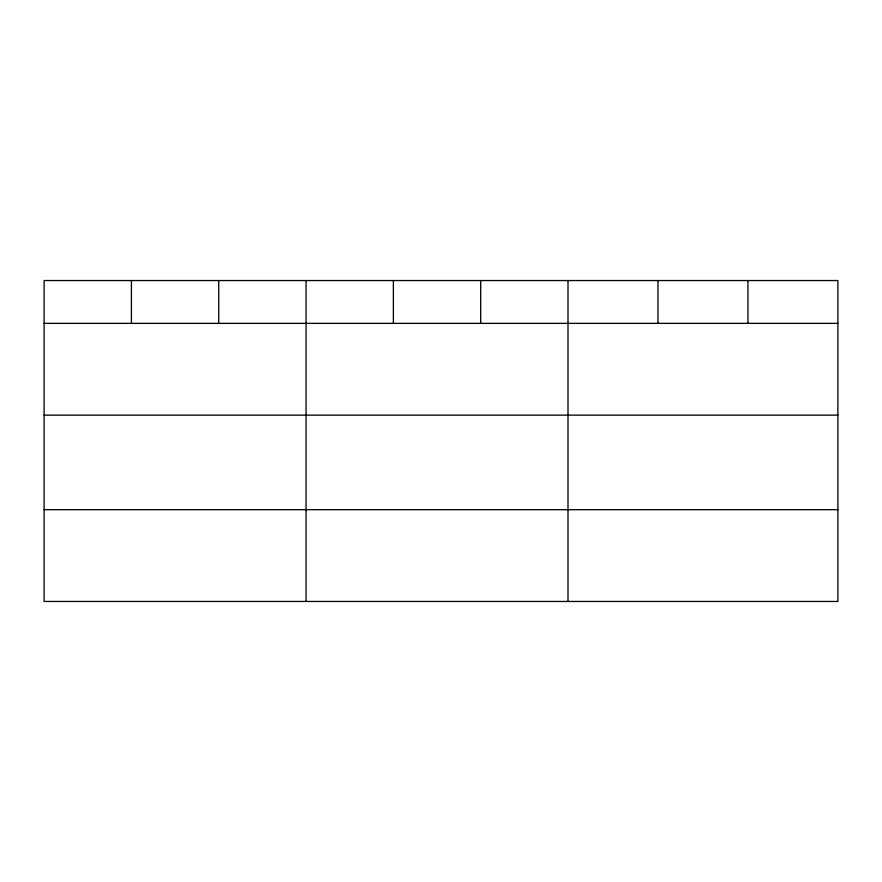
<?xml version="1.0" encoding="UTF-8"?>
<svg xmlns="http://www.w3.org/2000/svg" width="882" height="882" viewBox="0 0 882 882"><rect width="100%" height="100%" fill="white"/><g stroke="black" fill="none" stroke-linecap="round" stroke-linejoin="round"><path stroke-width="1.32" d="M837.9 415.135L837.9 280.542L44.1 280.542L44.1 601.458L837.9 601.458L837.9 415.135L44.1 415.135M44.1 323.363L837.9 323.363M44.1 509.686L837.9 509.686M747.936 280.542L747.936 323.363M657.972 280.542L657.972 323.363M568.008 280.542L568.008 601.458M480.69 280.542L480.69 323.363M393.372 280.542L393.372 323.363M306.054 280.542L306.054 601.458M218.736 280.542L218.736 323.363M131.418 280.542L131.418 323.363"/></g></svg>
